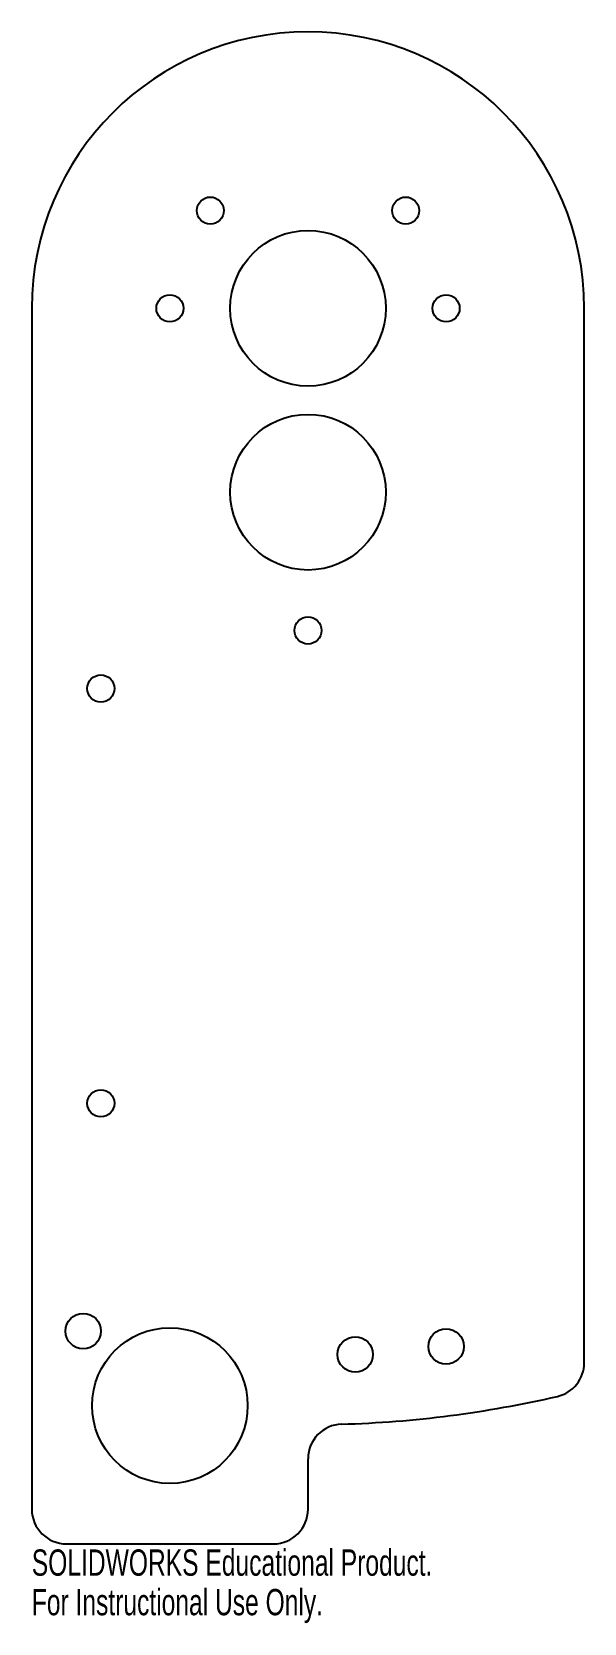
# Model space of a CAD drawing. Header units: inches. Extents: x -2 to 2, y -9.5 to 2.
import ezdxf

# ---------------------------------------------------------------- set-up
doc = ezdxf.new("R2010")
doc.units = ezdxf.units.IN
doc.header["$MEASUREMENT"] = 0
doc.styles.add('SLDTEXTSTYLE0', font='TXT', dxfattribs={"width": 0.7})

msp = doc.modelspace()

# ---------------------------------------------------------------- linework, layer by layer
at = {"color": 7, "linetype": 'Continuous', "lineweight": 25}
for p, q in [((-2, 0), (-2, -8.687)), ((2, -7.627), (2, 0)), ((0, -8.687), (0, -8.321)), ((-1.75, -8.937), (-0.25, -8.937))]:
    msp.add_line(p, q, dxfattribs=at)
for centre, radius in [((-0.707, 0.707), 0.098), ((0.707, 0.707), 0.098), ((0, 0), 0.563), ((-1, 0), 0.098), ((1, 0), 0.098), ((0, -1.33), 0.563), ((0, -2.33), 0.098), ((-1.5, -2.75), 0.098), ((-1.5, -5.75), 0.098), ((-1.628, -7.398), 0.128), ((-1, -7.937), 0.563), ((0.342, -7.567), 0.128), ((1, -7.509), 0.128)]:
    msp.add_circle(centre, radius, dxfattribs=at)
for centre, radius, start, end in [((0, 0), 2, 0, 180), ((1.75, -7.627), 0.25, 282.923, 0), ((0, 0), 8.075, 271.7209, 282.923), ((0.25, -8.321), 0.25, 91.7209, 180), ((-1.75, -8.687), 0.25, 180, 270), ((-0.25, -8.687), 0.25, 270, 0)]:
    msp.add_arc(centre, radius, start, end, dxfattribs=at)

# ---------------------------------------------------------------- texts
at = {"color": 7, "linetype": 'Continuous', "char_height": 0.1903, "attachment_point": 1, "style": 'SLDTEXTSTYLE0'}
for s, insert in [('SOLIDWORKS Educational Product.', (-2, -8.977)), ('For Instructional Use Only.', (-2, -9.263))]:
    msp.add_mtext(s, dxfattribs=dict(at, insert=insert))

doc.saveas('drawing.dxf')
